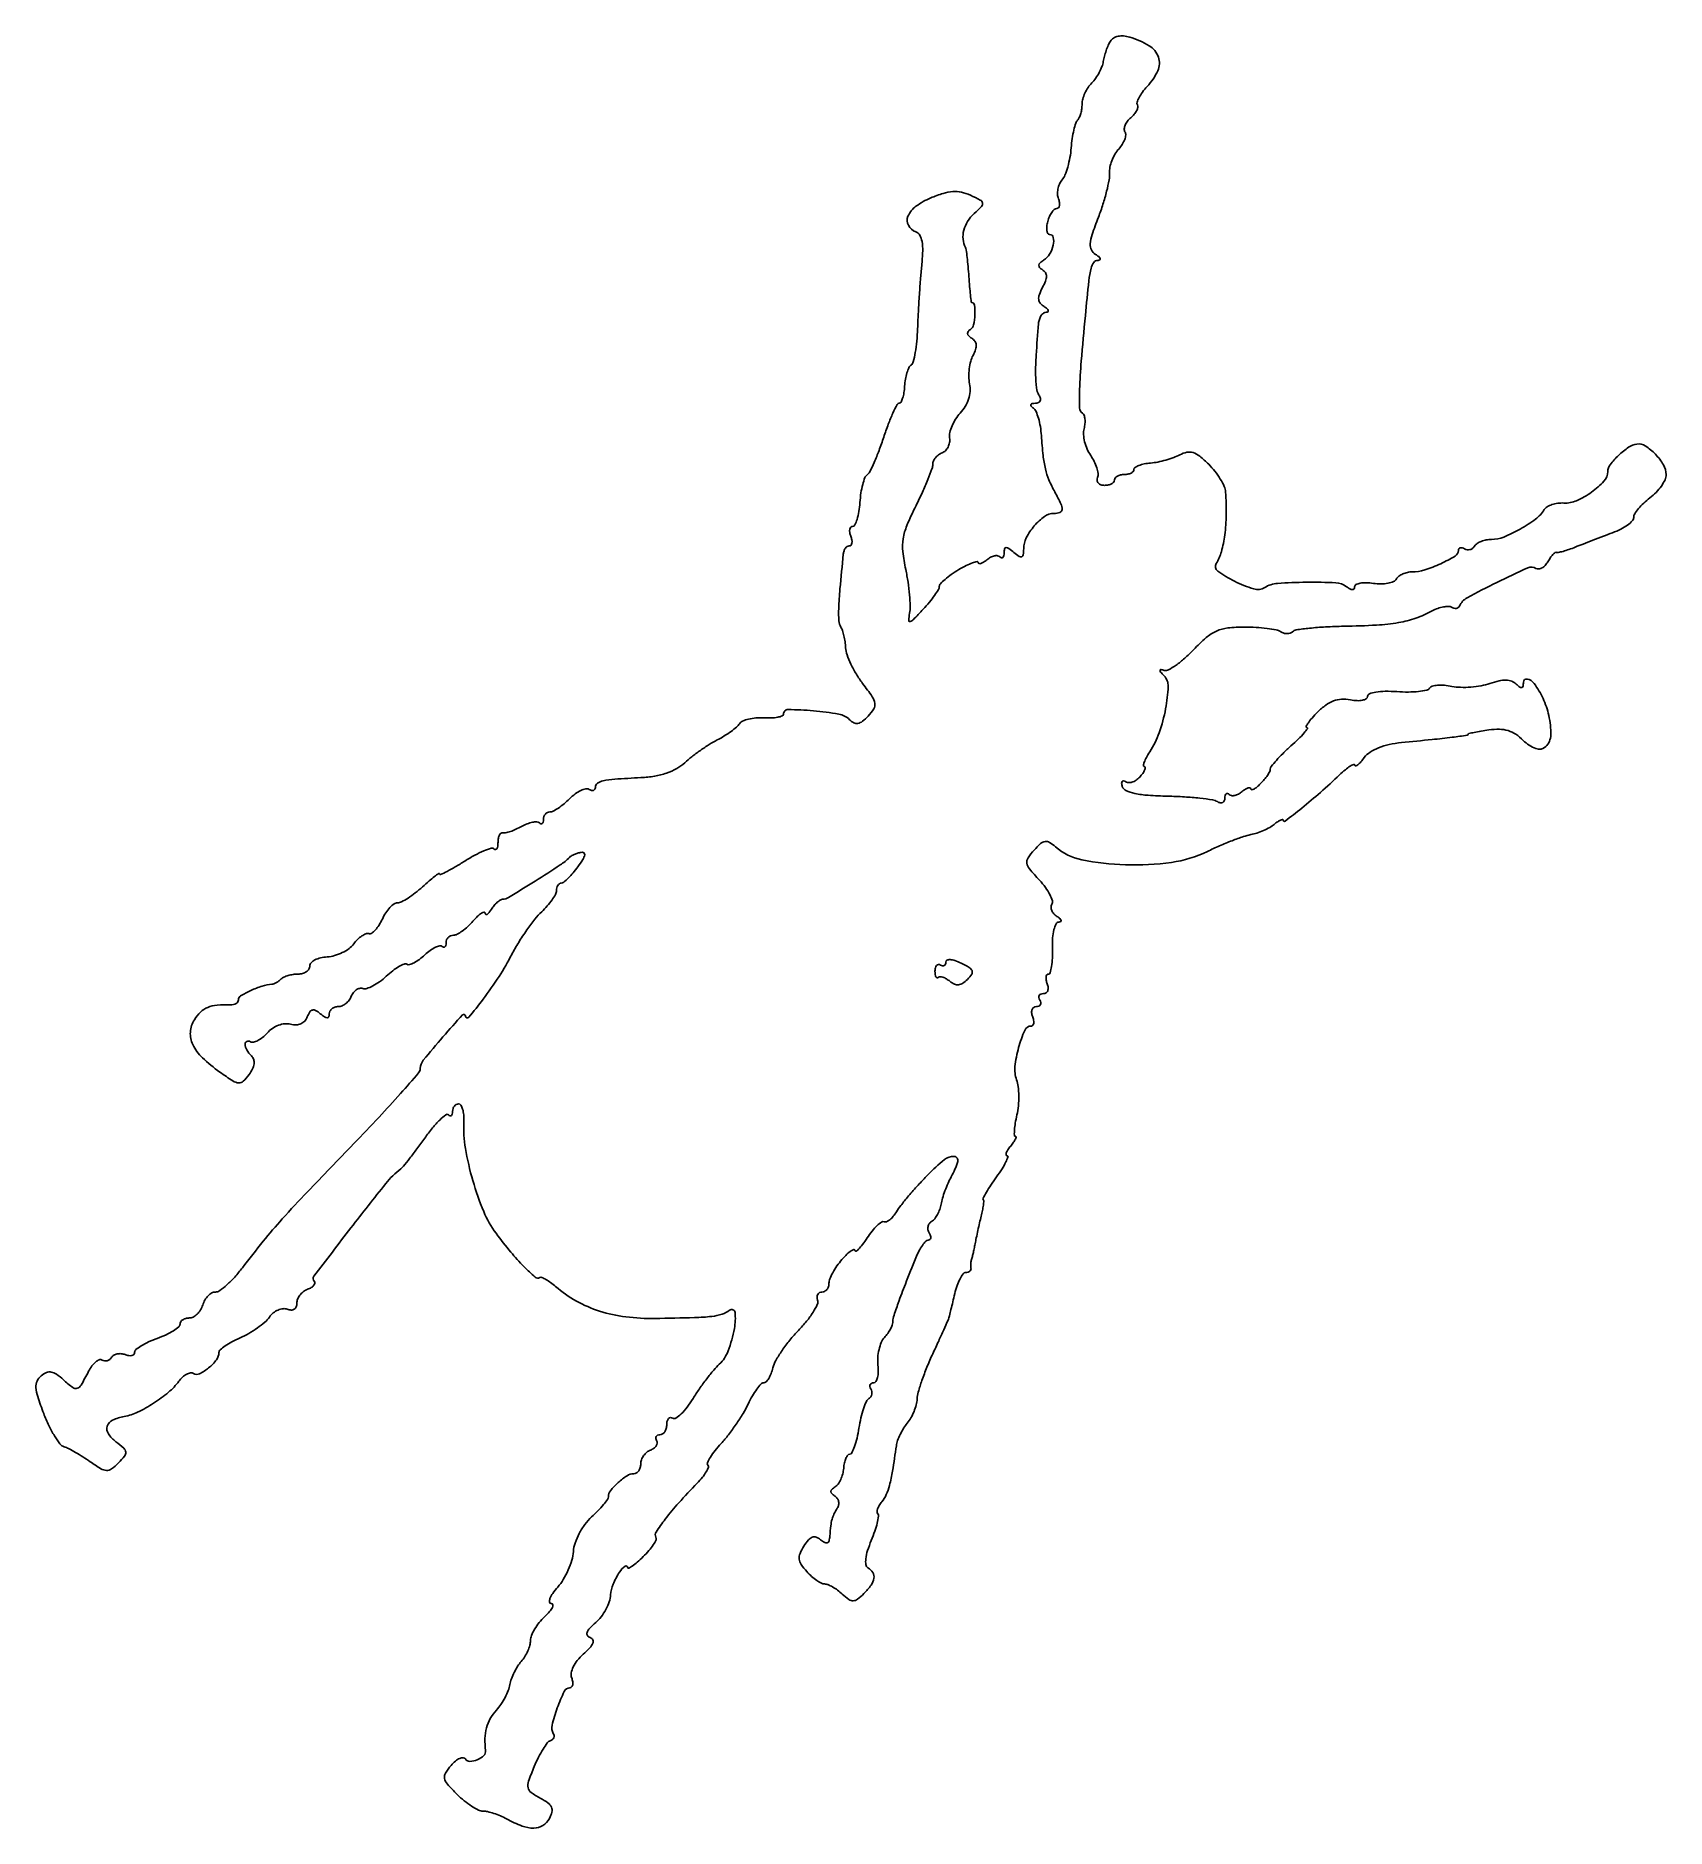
# Model space of a CAD drawing. Extents: x 1 to 252, y 0 to 277.
import ezdxf

# ---------------------------------------------------------------- set-up
doc = ezdxf.new("R2010")
doc.units = 0

msp = doc.modelspace()

# ---------------------------------------------------------------- linework, layer by layer
for points in [[(166.363087, 275.790677, 0.036539), (166.033853, 275.165542, 0.018869), (165.710856, 274.342488, 0.018654), (165.441025, 273.466894, 0.026807), (165.273471, 272.673112, -0.053832), (165.056792, 271.865067, -0.030551), (164.633599, 270.943851, -0.03017), (164.087681, 270.05749, -0.043287), (163.494541, 269.351683, 0.05072), (162.922463, 268.650067, 0.038123), (162.439021, 267.778605, 0.038998), (162.108143, 266.878629, 0.068697), (162, 266.095238, -0.035036), (161.949127, 265.370124, -0.033543), (161.79743, 264.648323, -0.035388), (161.575562, 264.030862, -0.092688), (161.310399, 263.643733, 0.121998), (161.024955, 263.170336, 0.018579), (160.736383, 262.097028, 0.019864), (160.488573, 260.778474, 0.016038), (160.324676, 259.346731, -0.024939), (160.128438, 257.866141, -0.024351), (159.784731, 256.400406, -0.025102), (159.35631, 255.146432, -0.078489), (158.9024, 254.3824, 0.071136), (158.514744, 253.751096, 0.055245), (158.277575, 252.979702, 0.056235), (158.217938, 252.191871, 0.082589), (158.35674, 251.512735, -0.048121), (158.517299, 250.93313, -0.08814), (158.516441, 250.444366, -0.137972), (158.360932, 250.123906, -0.214395), (158.085247, 250, 0.185953), (157.721283, 249.859792, 0.058341), (157.329898, 249.4125, 0.049186), (156.973101, 248.765541, 0.037498), (156.710251, 248, 0.036772), (156.568974, 247.233491, 0.063872), (156.581131, 246.5875, 0.096865), (156.733898, 246.154968, 0.265527), (157.005136, 246, -0.355582), (157.56959, 245.540479, -0.109367), (157.553509, 244.360647, -0.07795), (156.985791, 242.967974, -0.119199), (156.072863, 242.045032, 0.046584), (155.536788, 241.64031, 0.17993), (155.349285, 241.275686, 0.218059), (155.462125, 240.924, 0.069449), (155.895942, 240.564312, -0.113177), (156.342899, 240.123065, -0.142236), (156.505168, 239.56684, -0.093363), (156.36703, 238.828309, -0.030085), (155.899459, 237.812138, 0.032866), (155.417968, 236.750213, 0.111548), (155.31415, 236.001606, 0.151634), (155.552345, 235.414379, 0.080086), (156.146755, 234.888139, -0.032399), (156.603022, 234.555756, -0.13265), (156.798243, 234.278022, -0.352559), (156.736189, 234.096257, -0.138147), (156.464286, 234.015313, 0.157676), (156.05772, 233.877161, 0.085413), (155.690122, 233.490436, 0.070649), (155.415788, 232.920443, 0.056222), (155.283243, 232.25, 0.004681), (154.927789, 227.422067, 0.017627), (154.840177, 224.389097, 0.026453), (154.959612, 222.37622, 0.110804), (155.353415, 221.23718, -0.070217), (155.574198, 220.73385, -0.172477), (155.546966, 220.336495, -0.196863), (155.283038, 220.079534, -0.093161), (154.809017, 219.984687, 0.045062), (154.321788, 219.934935, 0.252187), (154.125694, 219.77444, 0.286015), (154.164889, 219.540963, 0.053472), (154.5, 219.234687, -0.133962), (154.901529, 218.728731, -0.030404), (155.274125, 217.687689, -0.029384), (155.56913, 216.393765, -0.024877), (155.731064, 215, 0.010058), (155.997412, 211.911935, 0.031891), (156.347964, 209.868694, 0.040829), (156.901113, 208.172774, 0.026542), (157.798093, 206.315741, -0.013491), (158.743021, 204.483114, -0.123678), (158.922221, 203.6124, -0.307204), (158.583905, 203.157282, -0.084061), (157.654988, 203, 0.156681), (156.204569, 202.534055, 0.060661), (154.631486, 201.089462, 0.059685), (153.405463, 199.248617, 0.117618), (153, 197.548815, -0.029112), (152.946299, 196.627288, -0.283129), (152.714444, 196.33357, -0.242717), (152.315084, 196.383946, -0.022759), (151.5, 197, 0.017294), (150.704551, 197.614985, 0.164723), (150.299474, 197.738978, 0.339266), (150.069757, 197.55183, 0.058317), (150, 196.955778, -0.050685), (149.954283, 196.505945, -0.152074), (149.806715, 196.238628, -0.25987), (149.591364, 196.182246, -0.134037), (149.342009, 196.324657, 0.171918), (148.989854, 196.492554, 0.082297), (148.483088, 196.462194, 0.066538), (147.904134, 196.246292, 0.050768), (147.342009, 195.868879, -0.028506), (146.826338, 195.488353, -0.066452), (146.394215, 195.281731, -0.148822), (146.118714, 195.276816, -0.335044), (146, 195.434091, 0.472596), (145.813764, 195.587119, 0.038592), (145.11875, 195.393054, 0.030216), (144.151283, 194.972739, 0.015827), (143, 194.340929, 0.01905), (141.851012, 193.601772, 0.026099), (140.88125, 192.846116, 0.024895), (140.167839, 192.162731, 0.191571), (140, 191.740748, -0.138583), (139.868369, 191.274951, -0.016387), (139.269792, 190.368451, -0.018589), (138.466142, 189.319031, -0.01424), (137.514186, 188.231874, -0.005097), (136.011601, 186.644174, -0.129946), (135.506711, 186.338571, -0.525265), (135.278772, 186.523446, -0.028078), (135.42649, 187.618295, 0.054593), (135.516007, 188.718612, 0.01515), (135.415137, 190.449849, 0.015106), (135.180707, 192.415448, 0.015305), (134.828783, 194.35467, -0.024747), (134.37919, 197.129195, -0.067833), (134.42731, 199.109357, -0.059699), (135.0104, 201.144673, -0.01601), (136.416479, 204.208237, 0.008492), (137.405854, 206.28111, 0.010911), (138.241091, 208.221277, 0.008898), (138.871823, 209.862514, 0.087499), (139, 210.589356, -0.104872), (139.105655, 211.087545, -0.066652), (139.4173, 211.594634, -0.062598), (139.877473, 212.033401, -0.06764), (140.420595, 212.331156, 0.106889), (140.943602, 212.673348, 0.078886), (141.347345, 213.237688, 0.074595), (141.573417, 213.932324, 0.078022), (141.580612, 214.651716, -0.094799), (141.616421, 215.478093, -0.043743), (141.956069, 216.503813, -0.041217), (142.515211, 217.553142, -0.04503), (143.224683, 218.463572, 0.05272), (143.998823, 219.489058, 0.058734), (144.508491, 220.618329, 0.060645), (144.730647, 221.802296, 0.062989), (144.657581, 222.989357, -0.044975), (144.550943, 224.080772, -0.032495), (144.621193, 225.302011, -0.033057), (144.842785, 226.463497, -0.059266), (145.196161, 227.36653, 0.039292), (145.596719, 228.280989, 0.102841), (145.688749, 228.988523, 0.137916), (145.485199, 229.546637, 0.098668), (144.996482, 230.002174, -0.05705), (144.539081, 230.362732, -0.164071), (144.360593, 230.719369, -0.201878), (144.451401, 231.061249, -0.090042), (144.804171, 231.378971, 0.20664), (145.284891, 232.067248, 0.039134), (145.478439, 233.62131, 0.039726), (145.428164, 235.11107, 0.381449), (144.992537, 235.5, -0.381115), (144.923105, 235.561917, -0.001548), (144.798801, 236.675, -0.006209), (144.674848, 237.96626, -0.003742), (144.558371, 239.5, 0.005158), (144.434772, 241.06868, 0.007149), (144.289386, 242.471875, 0.004684), (144.140057, 243.64222, 0.085106), (144.026995, 244, -0.097522), (143.659988, 245.269353, -0.084776), (143.773712, 246.651054, -0.078158), (144.360898, 248.012215, -0.065955), (145.366517, 249.21835, 0.016824), (146.497863, 250.332489, 0.245205), (146.647217, 250.854839, 0.224674), (146.309236, 251.304606, 0.014208), (144.784923, 252.052134, 0.05231), (143.395377, 252.517248, 0.071773), (142.0827, 252.616117, 0.058555), (140.605328, 252.339489, 0.02343), (138.668406, 251.634811, 0.059666), (136.404645, 250.353743, 0.131696), (135.173462, 248.814791, 0.230211), (135.22875, 247.421944, 0.17995), (136.378895, 246.408099, -0.17186), (136.988665, 245.887365, -0.088033), (137.335964, 244.929952, -0.051863), (137.438993, 243.433486, -0.016268), (137.287456, 241.189483, 0.00563), (137.095699, 239.033327, 0.003157), (136.908705, 236.408786, 0.003149), (136.753219, 233.754627, 0.005129), (136.658561, 231.5, -0.015371), (136.536001, 229.539757, -0.021004), (136.297579, 227.78681, -0.018412), (135.992441, 226.382797, -0.17396), (135.652346, 225.88063, 0.127205), (135.315151, 225.469333, 0.03379), (135.008939, 224.670659, 0.032009), (134.773047, 223.683514, 0.028184), (134.652346, 222.631336, -0.023928), (134.545412, 221.623534, -0.037341), (134.348047, 220.773745, -0.042693), (134.099199, 220.16522, -0.281129), (133.830367, 220.000706, 0.281301), (133.497673, 219.796966, 0.011139), (132.84989, 218.45802, 0.016827), (132.143552, 216.762256, 0.010771), (131.432911, 214.75, -0.010456), (130.710054, 212.699056, -0.014168), (129.966652, 210.880727, -0.011085), (129.278506, 209.413705, -0.13307), (128.867698, 208.950349, 0.1603), (128.526539, 208.521539, 0.025058), (128.198402, 207.475769, 0.025717), (127.927971, 206.158728, 0.019883), (127.765154, 204.702353, -0.021706), (127.601461, 203.284947, -0.034027), (127.326149, 202.089809, -0.036978), (126.991673, 201.223243, -0.289227), (126.643011, 201.002005, 0.211006), (126.364995, 200.878433, 0.138741), (126.206847, 200.559964, 0.089255), (126.203375, 200.074831, 0.04892), (126.361626, 199.5, -0.04548), (126.524131, 198.925166, -0.08379), (126.532574, 198.440625, -0.133446), (126.392473, 198.122716, -0.226347), (126.135282, 198, 0.146964), (125.819456, 197.905121, 0.08724), (125.531638, 197.632812, 0.073766), (125.314765, 197.22795, 0.060916), (125.206465, 196.75, 0.002774), (124.690075, 191.364927, 0.013986), (124.502567, 188.348452, 0.022254), (124.522225, 186.456364, 0.125355), (124.822573, 185.5, -0.060616), (125.068991, 184.966395, -0.021016), (125.295168, 184.147614, -0.020521), (125.470936, 183.215873, -0.022451), (125.563274, 182.300387, 0.072207), (125.780105, 181.229575, 0.025342), (126.384889, 179.777422, 0.024544), (127.221419, 178.225489, 0.026331), (128.188262, 176.800387, -0.012462), (129.655166, 174.76221, -0.108824), (130.068248, 173.73431, -0.184208), (129.894961, 172.875082, -0.050415), (129.027999, 171.767384, -0.033278), (128.148278, 170.96503, -0.121126), (127.466593, 170.650888, -0.166382), (126.844457, 170.737923, -0.079331), (126.18214, 171.21786, 0.154693), (124.506587, 172.086861, 0.021808), (120.599659, 172.589228, 0.01778), (116.71017, 172.778858, 0.418073), (116, 172.077973, -0.30976), (115.807315, 171.796792, -0.045543), (115.107299, 171.596842, -0.038244), (114.125817, 171.487691, -0.023435), (112.961019, 171.502319, 0.034405), (111.74558, 171.49094, 0.040153), (110.605877, 171.308878, 0.044273), (109.691352, 170.998533, 0.145638), (109.211019, 170.589923, -0.072198), (108.760181, 170.076732, -0.019422), (107.906008, 169.404168, -0.019252), (106.865327, 168.707879, -0.018845), (105.766879, 168.088423, 0.021451), (104.557601, 167.398139, 0.012786), (103.177626, 166.479847, 0.012787), (101.84706, 165.4927, 0.021545), (100.7904, 164.590054, -0.059819), (99.530656, 163.670515, -0.045595), (97.969905, 162.973684, -0.04064), (96.127384, 162.508011, -0.029515), (94.02352, 162.281388, 0.004272), (89.983891, 162.051548, 0.036514), (88.18965, 161.801673, 0.107093), (87.318908, 161.407861, 0.23749), (87, 160.774316, -0.130998), (86.922405, 160.48323, -0.189962), (86.716964, 160.31902, -0.144461), (86.405231, 160.3153, -0.069755), (86.036475, 160.477458, 0.195088), (85.52428, 160.564451, 0.057736), (84.75777, 160.299809, 0.048417), (83.88682, 159.77234, 0.036039), (83.036475, 159.036475, -0.02249), (82.183443, 158.256914, -0.026177), (81.304464, 157.598214, -0.026558), (80.514389, 157.127123, -0.121736), (80, 157, 0.115918), (79.618559, 156.910364, 0.100475), (79.29375, 156.657292, 0.093242), (79.07573, 156.278867, 0.084383), (79, 155.833333, -0.054473), (78.955843, 155.42922, -0.163966), (78.814502, 155.194873, -0.256938), (78.608287, 155.153061, -0.121201), (78.368517, 155.29815, 0.19586), (77.981311, 155.461208, 0.051965), (77.300218, 155.398312, 0.044601), (76.475904, 155.15675, 0.033263), (75.618517, 154.752364, -0.020835), (74.75244, 154.317268, -0.024861), (73.902002, 153.983326, -0.024796), (73.170004, 153.77689, -0.125994), (72.75, 153.787548, 0.232399), (72.464798, 153.735457, 0.114823), (72.220313, 153.448009, 0.075562), (72.0545, 152.956435, 0.04365), (72, 152.333333, -0.034929), (71.958085, 151.734056, -0.096229), (71.820854, 151.335396, -0.231438), (71.619198, 151.199635, -0.234952), (71.39014, 151.276526, 0.276182), (70.949014, 151.387507, 0.024206), (69.816698, 150.985867, 0.026315), (68.425057, 150.327507, 0.017151), (66.89014, 149.430649, -0.008028), (65.397714, 148.521699, -0.014488), (64.142729, 147.832818, -0.00979), (63.145428, 147.346807, -0.547821), (63, 147.439707, 0.597159), (62.875217, 147.506929, 0.015425), (62.222731, 147.04762, 0.016917), (61.369509, 146.360412, 0.008885), (60.353977, 145.452251, -0.020599), (59.253403, 144.51349, -0.024165), (58.134644, 143.720349, -0.02411), (57.139365, 143.150258, -0.118542), (56.514492, 143, 0.156776), (55.976702, 142.827125, 0.049698), (55.336176, 142.263803, 0.044038), (54.704107, 141.452925, 0.036657), (54.179127, 140.493796, -0.033207), (53.672502, 139.552864, -0.047091), (53.094174, 138.799049, -0.056967), (52.532482, 138.317768, -0.218005), (52.089194, 138.243796, 0.165166), (51.629385, 138.21459, 0.052179), (51.015552, 137.883168, 0.045624), (50.361847, 137.34307, 0.037031), (49.765519, 136.65635, -0.074255), (49.042329, 135.938742, -0.044161), (48.002539, 135.308344, -0.043131), (46.828133, 134.852094, -0.056654), (45.695643, 134.65635, 0.044125), (44.664358, 134.504535, 0.061734), (43.792635, 134.17874, 0.078793), (43.200833, 133.739739, 0.196142), (43.000706, 133.25, -0.145049), (42.859156, 132.773316, -0.099278), (42.461666, 132.367188, -0.083457), (41.867545, 132.093479, -0.066393), (41.166667, 132, 0.036504), (40.409763, 131.944666, 0.034164), (39.651562, 131.779687, 0.036004), (38.999329, 131.538249, 0.089964), (38.583333, 131.25, -0.03624), (38.247181, 130.95934, -0.031733), (37.857812, 130.705873, -0.033071), (37.475349, 130.522302, -0.077096), (37.166667, 130.450843, 0.059088), (35.660694, 130.158652, 0.031589), (33.892784, 129.467171, 0.025362), (32.342732, 128.646939, 0.26425), (32, 128.043723, -0.152661), (31.903228, 127.734158, -0.102807), (31.632813, 127.477175, -0.084249), (31.227923, 127.312189, -0.064078), (30.75, 127.268645, 0.030122), (28.700291, 127.221279, 0.077501), (27.264298, 126.872873, 0.094245), (26.171451, 126.155853, 0.061066), (25.217689, 124.976968, 0.121955), (24.59256, 123.061994, 0.131962), (24.961777, 121.137843, 0.090527), (26.441309, 119.119453, 0.034742), (29.138446, 116.901418, 0.010347), (31.154633, 115.527736, 0.124318), (32.037366, 115.225355, 0.217885), (32.734656, 115.477049, 0.041012), (33.644227, 116.528129, 0.04114), (34.183861, 117.41, 0.08576), (34.417949, 118.178152, 0.113295), (34.351223, 118.837033, 0.115217), (34.003747, 119.396253, -0.065887), (33.299721, 120.315059, -0.115375), (33.024796, 121.228035, -0.331053), (33.292608, 121.639819, -0.231071), (33.866353, 121.582598, 0.198828), (34.318511, 121.509148, 0.062313), (34.974789, 121.753155, 0.051212), (35.712418, 122.239345, 0.037551), (36.42317, 122.915104, -0.058206), (37.236517, 123.626958, -0.060753), (38.180837, 124.12016, -0.065027), (39.152008, 124.347642, -0.089234), (40.044665, 124.278069, 0.0692), (40.893528, 124.177781, 0.099429), (41.630407, 124.341625, 0.106863), (42.209795, 124.763989, 0.090636), (42.604632, 125.41207, -0.04777), (42.982855, 126.171881, -0.195981), (43.391483, 126.467571, -0.190437), (43.898599, 126.397646, -0.044863), (44.616783, 125.903079, 0.023042), (45.28543, 125.398299, 0.146566), (45.686234, 125.270126, 0.31693), (45.917619, 125.426861, 0.090643), (46, 125.877555, -0.123322), (46.107215, 126.30564, -0.100774), (46.409197, 126.670282, -0.090874), (46.860894, 126.915288, -0.079101), (47.393011, 127, 0.100988), (47.970934, 127.117929, 0.066817), (48.555283, 127.465053, 0.063433), (49.057227, 127.977912, 0.070501), (49.393537, 128.583158, -0.069887), (49.712709, 129.159219, -0.08274), (50.163338, 129.587682, -0.095283), (50.671911, 129.805764, -0.135025), (51.16103, 129.779657, 0.162527), (51.770203, 129.779953, 0.039923), (52.704447, 130.177729, 0.036704), (53.757369, 130.831574, 0.029591), (54.78631, 131.677763, -0.022849), (55.783307, 132.520455, -0.033269), (56.739738, 133.160165, -0.035098), (57.546145, 133.552527, -0.23843), (57.974363, 133.515845, 0.2195), (58.385209, 133.46571, 0.043596), (59.085522, 133.760027, 0.038765), (59.90614, 134.277355, 0.02752), (60.742107, 134.974363, -0.029016), (61.569653, 135.660165, -0.044658), (62.364529, 136.141768, -0.055227), (63.021882, 136.378103, -0.260726), (63.393551, 136.273116, 0.129896), (63.62351, 136.139287, 0.259207), (63.821856, 136.187519, 0.15572), (63.957788, 136.427123, 0.051818), (64, 136.833333, -0.09606), (64.086348, 137.27863, -0.097195), (64.332732, 137.657292, -0.098614), (64.70047, 137.91081, -0.102098), (65.132705, 138, 0.123691), (65.69191, 138.140486, 0.032568), (66.481195, 138.632447, 0.031011), (67.334637, 139.328951, 0.027471), (68.132705, 140.15301, -0.019911), (68.851719, 140.918247, -0.047681), (69.45598, 141.408314, -0.116189), (69.843797, 141.551988, -0.445761), (70.015313, 141.40301, 0.235048), (70.113856, 141.213111, 0.305262), (70.304665, 141.205884, 0.087659), (70.611929, 141.480623, 0.025664), (70.978838, 142, -0.03359), (71.399702, 142.576168, -0.037606), (71.87954, 143.067854, -0.040785), (72.346389, 143.41609, -0.131419), (72.713525, 143.528864, 0.129151), (73.61988, 143.802854, 0.00261), (77.715367, 146.345848, 0.004816), (81.58522, 148.829121, 0.053682), (83, 149.990641, -0.071909), (83.28153, 150.205151, -0.025267), (83.738632, 150.42992, -0.024475), (84.273262, 150.629658, -0.026287), (84.812366, 150.770789, -0.199046), (85.228649, 150.690955, -0.312086), (85.35976, 150.365859, -0.085516), (85.07368, 149.674388, -0.016601), (84.312366, 148.552213, -0.0177), (83.563497, 147.596607, -0.023375), (82.81207, 146.784869, -0.021847), (82.14329, 146.182098, -0.163425), (81.75, 146.031425, 0.14658), (81.463851, 145.932463, 0.094137), (81.220313, 145.675728, 0.079171), (81.056006, 145.301068, 0.063906), (81, 144.864671, -0.124093), (80.855409, 144.29105, -0.029154), (80.332144, 143.44166, -0.02828), (79.596718, 142.507591, -0.024523), (78.726447, 141.614671, 0.038086), (77.691971, 140.494066, 0.014955), (76.436617, 138.805924, 0.014701), (75.18226, 136.891807, 0.017769), (74.123928, 135.022518, -0.023501), (72.162873, 131.649537, -0.017594), (69.704471, 128.123166, -0.015475), (67.488133, 125.35388, -0.697322), (67, 125.533693, 0.683002), (66.531708, 125.71659, 0.008152), (63.521114, 122.34152, 0.007507), (60.490004, 118.721352, 0.166499), (60.023203, 117.450757, -0.174389), (59.759822, 116.766461, -0.002808), (56.995878, 113.604526, -0.006981), (53.680167, 109.957964, -0.004528), (49.75, 105.83061, 0.001581), (42.644583, 98.456211, 0.00798), (38.755613, 94.262394, 0.01231), (35.825763, 90.833803, 0.008077), (32.614551, 86.75, -0.020552), (31.426341, 85.314122, -0.026379), (30.214411, 84.101562, -0.025985), (29.127306, 83.220747, -0.158558), (28.448699, 83, 0.131991), (27.899055, 82.852332, 0.068472), (27.334275, 82.4125, 0.060583), (26.840507, 81.764848, 0.055818), (26.5, 81, -0.06077), (26.150468, 80.235286, -0.063046), (25.63086, 79.5875, -0.069989), (25.027698, 79.148573, -0.122947), (24.432612, 79, 0.063444), (23.884871, 78.930217, 0.081413), (23.42083, 78.725264, 0.098424), (23.110333, 78.421409, 0.151134), (23, 78.064728, -0.223653), (22.793712, 77.626618, -0.032342), (21.971875, 77.032417, -0.031492), (20.84062, 76.416785, -0.022114), (19.5, 75.86384, 0.021425), (18.159329, 75.313035, 0.030682), (17.028125, 74.703831, 0.0311), (16.203467, 74.11817, 0.226531), (16, 73.692123, -0.19411), (15.879897, 73.394413, -0.144619), (15.568782, 73.217663, -0.09609), (15.094257, 73.199714, -0.053206), (14.532025, 73.349337, 0.06786), (13.92591, 73.491828, 0.072801), (13.318688, 73.461466, 0.08122), (12.803354, 73.269027, 0.125083), (12.462927, 72.940014, -0.089353), (12.166525, 72.610011, -0.095131), (11.779669, 72.412983, -0.099855), (11.363168, 72.378617, -0.109648), (10.981075, 72.511696, 0.235734), (10.556027, 72.550294, 0.081586), (10.010782, 72.226957, 0.05984), (9.43308, 71.610779, 0.038459), (8.914719, 70.778008, -0.010575), (7.75024, 68.651685, -0.183507), (7.149032, 68.159883, -0.24939), (6.467269, 68.274212, -0.020154), (5.024888, 69.477476, 0.031222), (3.964327, 70.323146, 0.107362), (3.157064, 70.661423, 0.144548), (2.42258, 70.584612, 0.075497), (1.627594, 70.105894, 0.107408), (0.978606, 69.276681, 0.128866), (0.788367, 68.307179, 0.064188), (1.064781, 66.875778, 0.010958), (1.99402, 64.256154, 0.02075), (2.774137, 62.43283, 0.026342), (3.64948, 60.824615, 0.026048), (4.499595, 59.590523, 0.15362), (5.135183, 59.145688, -0.041652), (5.834219, 58.859127, -0.011412), (6.882959, 58.292822, -0.011454), (8.046729, 57.593874, -0.011712), (9.168506, 56.84735, 0.016313), (10.816845, 55.772152, 0.126284), (11.69011, 55.50763, 0.171984), (12.452653, 55.741632, 0.03677), (13.517845, 56.660702, 0.026005), (14.462149, 57.708697, 0.203012), (14.640328, 58.326423, 0.18175), (14.329727, 58.923999, 0.020228), (13.12554, 59.920767, -0.082802), (11.953058, 61.167827, -0.230499), (11.79409, 62.327135, -0.205745), (12.61988, 63.263679, -0.067863), (14.407171, 63.82993, 0.068699), (16.466028, 64.485993, 0.031685), (18.926643, 65.859173, 0.031663), (21.231086, 67.559465, 0.058921), (22.818422, 69.249349, -0.047348), (23.392254, 69.889226, -0.063921), (24.025462, 70.338859, -0.080197), (24.618646, 70.541869, -0.182813), (25.076093, 70.452972, 0.258221), (26.014297, 70.407742, 0.05799), (27.407862, 71.307042, 0.056872), (28.618037, 72.559462, 0.165133), (29, 73.68446, -0.217066), (29.183438, 74.087092, -0.027625), (29.954687, 74.686356, -0.028294), (31.005112, 75.328575, -0.019961), (32.25, 75.933404, 0.027461), (33.587946, 76.60842, 0.023367), (34.920539, 77.460478, 0.024026), (36.061381, 78.352591, 0.05927), (36.777366, 79.135629, -0.065454), (37.375755, 79.774084, -0.067823), (38.112092, 80.227178, -0.074988), (38.868817, 80.433747, -0.12139), (39.527366, 80.351125, 0.079621), (40.128945, 80.224474, 0.154779), (40.598745, 80.34871, 0.162706), (40.895981, 80.714356, 0.090238), (41, 81.286022, -0.097781), (41.122528, 81.906573, -0.066866), (41.482669, 82.530615, -0.064078), (42.014974, 83.063416, -0.072998), (42.643128, 83.41655, 0.044162), (43.228567, 83.702731, 0.085038), (43.622409, 84.043038, 0.141207), (43.76712, 84.377855, 0.232246), (43.669479, 84.663855, -0.375334), (43.618252, 85.424208, -0.001445), (49.333531, 92.884102, -0.004721), (54.700122, 99.712743, -0.059731), (57.030998, 102, 0.059152), (57.416483, 102.377398, 0.003948), (58.378378, 103.591686, 0.005649), (59.500071, 105.064936, 0.004195), (60.706826, 106.716377, -0.016029), (61.913052, 108.28765, -0.027314), (63.030662, 109.508237, -0.026967), (63.959008, 110.323898, -0.379933), (64.366956, 110.29971, 0.120692), (64.607338, 110.153922, 0.256765), (64.814043, 110.195332, 0.164475), (64.95572, 110.429353, 0.054641), (65, 110.833333, -0.078245), (65.070173, 111.279009, -0.090453), (65.273287, 111.657292, -0.100781), (65.575527, 111.910185, -0.124603), (65.930338, 112, -0.260813), (66.278504, 111.805132, -0.066554), (66.550294, 111.192188, -0.050553), (66.715149, 110.303568, -0.032087), (66.734391, 109.25, 0.053485), (66.985203, 105.141989, 0.028385), (68.122104, 100.165526, 0.028381), (69.791847, 95.416587, 0.061187), (71.704777, 92.052777, 0.012809), (73.967404, 89.166782, 0.022242), (76.008908, 86.908411, 0.018847), (77.716948, 85.305605, 0.315784), (78.448151, 85.229146, -0.234108), (78.745063, 85.243297, -0.02687), (79.360549, 84.933716, -0.027905), (80.093538, 84.458126, -0.019189), (80.870304, 83.843078, 0.049804), (84.071309, 81.612635, 0.049739), (87.651544, 80.058044, 0.04665), (91.67483, 79.170929, 0.035204), (96.197224, 78.929145, 0.002347), (102.281584, 79.060951, 0.02103), (104.945961, 79.243498, 0.050606), (106.514475, 79.580418, 0.08868), (107.682872, 80.203041, -0.588559), (108.518956, 79.852087, -0.074471), (108.421028, 77.356713, -0.041678), (107.469392, 73.934177, -0.117097), (106.100114, 71.878644, 0.030559), (105.244893, 70.978248, 0.011464), (104.155918, 69.619551, 0.011308), (103.034482, 68.081809, 0.01348), (102.050097, 66.581058, -0.02403), (101.132754, 65.244847, -0.038298), (100.212913, 64.209177, -0.044917), (99.408967, 63.561409, -0.293526), (98.91459, 63.552786, 0.157368), (98.567894, 63.638143, 0.191306), (98.268661, 63.494031, 0.127308), (98.066358, 63.115372, 0.059426), (98, 62.559017, -0.06614), (97.920819, 61.963045, -0.083321), (97.688914, 61.457961, -0.099271), (97.344835, 61.120145, -0.145596), (96.940983, 61, 0.093902), (96.579271, 60.931465, 0.172183), (96.355576, 60.737031, 0.17347), (96.305453, 60.446288, 0.095482), (96.435239, 60.104785, -0.160704), (96.527613, 59.718783, -0.122111), (96.387051, 59.304103, -0.094924), (96.024563, 58.922037, -0.064087), (95.494256, 58.63617, 0.081323), (94.923037, 58.302482, 0.065707), (94.438938, 57.781362, 0.066495), (94.11166, 57.159668, 0.088171), (94, 56.531385, -0.068219), (93.919764, 55.946049, -0.08471), (93.685268, 55.449844, -0.09978), (93.337149, 55.118042, -0.14156), (92.928571, 55, 0.145916), (91.889525, 54.690177, 0.039318), (90.51393, 53.626601, 0.03861), (89.33202, 52.375203, 0.171571), (89, 51.436099, -0.159259), (88.870075, 51.038539, -0.015681), (88.242129, 50.23458, -0.018563), (87.408177, 49.305644, -0.013675), (86.420012, 48.338289, 0.047365), (85.396186, 47.191313, 0.037759), (84.516877, 45.78438, 0.038731), (83.886291, 44.316219, 0.063108), (83.614343, 42.989715, -0.05381), (83.370011, 41.674477, -0.03103), (82.812314, 40.161862, -0.030684), (82.055281, 38.695665, -0.044462), (81.200945, 37.516096, 0.025358), (80.442783, 36.549223, 0.05857), (80.003066, 35.739103, 0.131385), (79.941037, 35.22033, 0.373132), (80.195175, 35, -0.348809), (80.434329, 34.810051, -0.173441), (80.387036, 34.401057, -0.065244), (79.949071, 33.745371, -0.0254), (79.188561, 32.961045, 0.03588), (78.351076, 32.06034, 0.03495), (77.64289, 31.041543, 0.037054), (77.151631, 30.058659, 0.097665), (77, 29.289786, -0.068043), (76.898937, 28.550587, -0.0355), (76.585887, 27.673216, -0.034516), (76.129879, 26.803049, -0.04433), (75.590254, 26.078741, 0.041755), (75.025404, 25.328656, 0.026802), (74.494671, 24.376255, 0.026896), (74.072529, 23.380652, 0.044714), (73.840254, 22.5, -0.053082), (73.585217, 21.594627, -0.026825), (73.085887, 20.518048, -0.026301), (72.445001, 19.450114, -0.035321), (71.75, 18.561439, 0.055165), (70.806363, 17.251057, 0.062977), (70.221989, 15.821695, 0.058861), (69.98736, 14.211829, 0.040066), (70.08541, 12.361803, -0.238855), (69.810383, 11.574016, -0.090552), (68.811103, 10.911613, -0.094108), (67.670575, 10.660038, -0.267805), (66.98048, 11.031584, 0.253156), (66.632464, 11.231459, 0.111675), (66.095739, 11.124338, 0.071137), (65.440637, 10.712292, 0.039823), (64.77226, 10.046988, 0.039564), (63.902186, 8.851176, 0.191062), (63.760753, 8.038714, 0.130672), (64.196649, 7.170069, 0.015109), (65.704537, 5.56819, 0.025374), (66.792698, 4.585202, 0.028229), (67.938201, 3.754406, 0.029237), (68.983879, 3.165944, 0.114022), (69.702105, 3, -0.05844), (70.401416, 2.917984, -0.021853), (71.353229, 2.647176, -0.021299), (72.374581, 2.258668, -0.024176), (73.315741, 1.798897, 0.035006), (75.702482, 0.696257, 0.09346), (77.540558, 0.368587, 0.140144), (78.919811, 0.777826, 0.128828), (79.927628, 1.864771, 0.063019), (80.306607, 2.854987, 0.168105), (80.237001, 3.597725, 0.131304), (79.696673, 4.255542, 0.03267), (78.503784, 4.997975, -0.032842), (77.087462, 5.880142, -0.193476), (76.627588, 6.604208, -0.132597), (76.707515, 7.600691, -0.01269), (77.594548, 9.893968, -0.017893), (78.239473, 11.299324, -0.022971), (78.93622, 12.539255, -0.021734), (79.595519, 13.500168, -0.148412), (80.054044, 13.83541, 0.09354), (80.381968, 14.024553, 0.118784), (80.585739, 14.307212, 0.12526), (80.632236, 14.639716, 0.111278), (80.518207, 14.970541, -0.201965), (80.321384, 16.230137, -0.026058), (81.133773, 18.897232, -0.024099), (82.202845, 21.454563, -0.289354), (83.06644, 22, 0.212014), (83.348714, 22.125325, 0.138824), (83.508976, 22.449422, 0.089035), (83.511816, 22.943772, 0.048676), (83.350135, 23.529947, -0.138051), (83.279853, 24.291387, -0.068452), (83.586586, 25.220041, -0.0566), (84.221054, 26.212549, -0.040632), (85.131519, 27.164581, 0.021622), (86.157696, 28.159096, 0.090363), (86.625451, 28.876806, 0.220084), (86.607369, 29.380214, 0.191729), (86.208879, 29.731674, -0.157971), (85.778576, 30.063752, -0.242666), (85.721559, 30.521012, -0.103674), (86.120159, 31.158648, -0.022766), (87.06197, 32.053746, 0.052303), (87.893539, 32.943094, 0.038839), (88.619475, 34.076438, 0.039642), (89.141324, 35.267955, 0.068306), (89.353091, 36.32806, -0.084719), (89.733505, 37.954234, -0.041546), (90.722194, 39.844659, -0.100418), (91.571163, 40.72884, -0.604997), (92, 40.504151, 0.570941), (92.143382, 40.419515, 0.030317), (92.695652, 40.769567, 0.02369), (93.458943, 41.377921, 0.011824), (94.368179, 42.214724, 0.022398), (95.246295, 43.141542, 0.032921), (95.923226, 44.036052, 0.034573), (96.351136, 44.795917, 0.244513), (96.33643, 45.205879, -0.280705), (96.361933, 46.006281, -0.018024), (97.768895, 47.997122, -0.020346), (99.848583, 50.506942, -0.009947), (102.689394, 53.540917, 0.022986), (103.489318, 54.441167, 0.036604), (104.076858, 55.286629, 0.04184), (104.412216, 55.979968, 0.296312), (104.338208, 56.328459, -0.313447), (104.272217, 56.695471, -0.030608), (104.720427, 57.534187, -0.030139), (105.440679, 58.559802, -0.018794), (106.398491, 59.673953, 0.022771), (107.507139, 60.984497, 0.014194), (108.689853, 62.612715, 0.014237), (109.766814, 64.287914, 0.02496), (110.546595, 65.739434, -0.019736), (111.20081, 66.988329, -0.027736), (111.887456, 68.042209, -0.026897), (112.522226, 68.816511, -0.210614), (112.938509, 69, 0.205928), (113.303216, 69.156859, 0.051788), (113.706076, 69.681381, 0.044225), (114.08058, 70.431453, 0.032207), (114.365365, 71.319594, -0.066709), (114.813353, 72.444065, -0.021507), (115.7613, 73.971792, -0.021019), (116.97395, 75.599178, -0.022094), (118.299954, 77.091052, 0.022261), (119.553851, 78.502749, 0.030122), (120.547297, 79.889815, 0.030567), (121.202774, 81.089118, 0.192534), (121.242847, 81.771458, -0.082314), (121.16833, 82.240689, -0.124361), (121.271857, 82.639116, -0.143503), (121.536597, 82.903153, -0.125404), (121.916667, 83, 0.123551), (122.329833, 83.103677, 0.100776), (122.681771, 83.395678, 0.090799), (122.918248, 83.832449, 0.078947), (123, 84.34699, -0.097252), (123.131919, 85.018811, -0.02829), (123.5875, 85.975695, -0.027277), (124.234535, 87.018225, -0.026119), (125, 88, -0.018378), (125.769332, 88.823834, -0.04319), (126.414436, 89.363367, -0.100592), (126.830936, 89.544232, -0.474655), (127.006589, 89.40301, 0.562023), (127.169625, 89.305404, 0.079002), (127.559838, 89.597323, 0.033132), (128.162113, 90.305738, 0.013865), (128.880735, 91.332559, -0.022813), (129.651967, 92.393627, -0.034373), (130.424965, 93.235364, -0.037086), (131.105018, 93.791041, -0.26071), (131.51516, 93.832559, 0.213122), (131.887972, 93.836578, 0.063484), (132.382525, 94.144943, 0.051244), (132.910218, 94.674051, 0.036197), (133.391014, 95.362993, -0.033588), (134.054787, 96.324772, -0.008356), (135.269487, 97.802701, -0.008504), (136.719761, 99.450697, -0.008446), (138.228516, 101.052263, -0.025643), (140.779105, 103.414429, -0.19582), (142.305076, 103.901628, -0.480506), (142.838562, 103.117178, -0.050968), (141.845141, 100.770667, 0.021237), (141.343739, 99.758299, 0.015369), (140.868982, 98.59226, 0.015573), (140.485967, 97.454706, 0.032375), (140.273643, 96.54341, -0.043805), (140.068145, 95.744394, -0.039157), (139.720747, 94.961346, -0.04129), (139.292903, 94.305986, -0.089317), (138.846631, 93.905213, 0.099866), (138.478228, 93.560184, 0.098136), (138.26958, 93.097236, 0.097748), (138.25282, 92.588139, 0.098216), (138.430902, 92.111803, -0.052868), (138.635737, 91.685518, -0.114679), (138.67681, 91.326592, -0.187752), (138.553792, 91.093494, -0.180423), (138.303128, 91, 0.208026), (137.919143, 90.833016, 0.034495), (137.399414, 90.192188, 0.032889), (136.858377, 89.303186, 0.023769), (136.370989, 88.25, 0.003055), (134.767532, 84.232992, 0.007893), (133.674246, 81.309754, 0.007376), (132.943496, 79.157777, 0.088558), (132.825187, 78.292893, -0.109687), (132.752717, 77.889587, -0.028382), (132.461945, 77.292287, -0.027478), (132.043911, 76.632474, -0.024955), (131.543267, 76, 0.081369), (131.062035, 75.227447, 0.041099), (130.708297, 74.132812, 0.039404), (130.521892, 72.913031, 0.046968), (130.546307, 71.75, -0.033917), (130.595917, 70.696349, -0.054915), (130.479321, 69.807812, -0.075746), (130.228961, 69.201162, -0.262863), (129.872763, 69, 0.108232), (129.540378, 68.927198, 0.18191), (129.342016, 68.726548, 0.161791), (129.312049, 68.424771, 0.083128), (129.457295, 68.069098, -0.093986), (129.609518, 67.672109, -0.096614), (129.603664, 67.250987, -0.09904), (129.441309, 66.871187, -0.104331), (129.147664, 66.591261, 0.152941), (128.766509, 66.151112, 0.021855), (128.33373, 65.023478, 0.023163), (127.93056, 63.602368, 0.017891), (127.619535, 62.022163, -0.01765), (127.316915, 60.48074, -0.027484), (126.937529, 59.18151, -0.026016), (126.538316, 58.2133, -0.289638), (126.200987, 58, 0.231749), (125.891715, 57.848517, 0.062623), (125.60558, 57.365493, 0.049863), (125.381844, 56.66721, 0.033824), (125.262899, 55.839977, -0.045735), (125.115044, 54.960676, -0.043101), (124.808159, 54.104437, -0.046103), (124.39877, 53.393447, -0.101003), (123.943332, 52.964977, 0.048605), (123.449141, 52.588739, 0.202446), (123.298575, 52.25469, 0.210686), (123.435425, 51.923016, 0.052698), (123.909549, 51.555902, -0.105516), (124.280504, 51.200615, -0.100542), (124.482115, 50.718805, -0.097654), (124.482758, 50.184528, -0.093509), (124.281625, 49.680902, 0.027152), (123.769838, 48.770542, 0.048861), (123.468213, 47.969722, 0.03685), (123.279834, 46.984375, 0.009586), (123.125, 45.377555, -0.044128), (123.002404, 44.641724, -0.241157), (122.742696, 44.349509, -0.22944), (122.343003, 44.381602, -0.040404), (121.708796, 44.826715, 0.087323), (121.027518, 45.215451, 0.178505), (120.420709, 45.210007, 0.127271), (119.820552, 44.785666, 0.035997), (119.140499, 43.853367, 0.040357), (118.539858, 42.692787, 0.128046), (118.416964, 41.834383, 0.121634), (118.726264, 40.998968, 0.034738), (119.586691, 39.904208, 0.026817), (120.321067, 39.175372, 0.030153), (121.10229, 38.559361, 0.031526), (121.821681, 38.123838, 0.120923), (122.326247, 38, -0.100191), (122.831277, 37.897775, -0.029218), (123.546268, 37.545444, -0.02809), (124.32314, 37.044819, -0.026747), (125.052405, 36.452574, 0.028494), (126.083717, 35.620991, 0.162168), (126.747617, 35.415563, 0.163389), (127.39932, 35.650039, 0.029036), (128.381146, 36.524003, 0.039142), (129.484172, 37.814707, 0.118575), (129.923545, 38.874958, 0.178988), (129.747661, 39.754316, 0.116926), (129.008932, 40.49448, -0.220857), (128.686606, 40.983795, -0.067342), (128.674538, 41.893216, -0.046907), (128.947748, 43.144582, -0.021773), (129.522059, 44.707037, 0.015817), (130.061749, 46.123003, 0.023403), (130.436214, 47.39775, 0.020269), (130.644447, 48.43357, 0.240284), (130.521802, 48.811531, -0.212114), (130.409667, 49.102914, -0.068386), (130.497805, 49.568161, -0.054242), (130.752388, 50.120115, -0.038065), (131.148486, 50.678915, 0.068533), (131.825616, 51.768923, 0.041415), (132.328001, 53.206317, 0.023252), (132.789695, 55.405191, 0.004867), (133.380784, 59.296903, -0.050504), (133.580893, 60.107868, -0.026589), (133.981589, 61.06625, -0.026164), (134.500849, 62.013388, -0.036356), (135.067918, 62.796903, 0.046186), (135.622155, 63.595216, 0.031779), (136.102594, 64.587215, 0.032117), (136.445371, 65.61036, 0.054924), (136.57921, 66.5, -0.060123), (136.753528, 67.582337, -0.013213), (137.322265, 69.38125, -0.013567), (138.096289, 71.439063, -0.012669), (138.997527, 73.5, 0.001463), (139.903808, 75.452094, 0.002133), (140.690099, 77.178125, 0.001043), (141.348945, 78.649083, 0.037384), (141.474773, 79, 0.007324), (141.561904, 79.334381, 0.000477), (141.799402, 80.307812, 0.000694), (142.079762, 81.468714, 0.000517), (142.385911, 82.75, -0.025179), (142.749084, 83.994883, -0.03656), (143.202252, 85.045312, -0.04035), (143.674713, 85.797171, -0.236546), (144.079455, 86, 0.08229), (144.422049, 86.056769, 0.106249), (144.694804, 86.220313, 0.119641), (144.854919, 86.464265, 0.12547), (144.881579, 86.75, -0.030507), (144.850527, 87.0738, -0.02394), (144.855205, 87.426563, -0.024504), (144.891549, 87.755226, -0.053202), (144.95809, 88, 0.031987), (145.054213, 88.302378, 0.004779), (145.202411, 88.923348, 0.005358), (145.362793, 89.661316, 0.004597), (145.516087, 90.441183, -0.005529), (145.696355, 91.349326, -0.0028), (145.942391, 92.489037, -0.00278), (146.209562, 93.662977, -0.004143), (146.457499, 94.686685, 0.012498), (146.659928, 95.588068, 0.018425), (146.788397, 96.388869, 0.013954), (146.850232, 97.04253, 0.221047), (146.771813, 97.245502, -0.337817), (146.740277, 97.451069, -0.007497), (147.265137, 98.379929, -0.013844), (147.953805, 99.485701, -0.00852), (148.821984, 100.75, 0.01328), (149.661181, 101.997374, 0.02559), (150.253545, 103.045312, 0.030424), (150.579339, 103.810569, 0.518216), (150.445649, 104, -0.368716), (150.293092, 104.130202, -0.128651), (150.323643, 104.440625, -0.058885), (150.57001, 104.923677, -0.02587), (151, 105.5, 0.019281), (151.441758, 106.076106, 0.040997), (151.727295, 106.559375, 0.07531), (151.828, 106.883344, 0.459177), (151.727756, 107, -0.408198), (151.561505, 107.162863, -0.022259), (151.580767, 107.967636, -0.024292), (151.705746, 109.030811, -0.01406), (151.953558, 110.294081, 0.031715), (152.180032, 111.711717, 0.025879), (152.246494, 113.247039, 0.026614), (152.15854, 114.670734, 0.059921), (151.907516, 115.720973, -0.116679), (151.659397, 117.744527, -0.039638), (152.22144, 120.674293, -0.036154), (153.164474, 123.331361, -0.297725), (154.187853, 124, 0.242254), (154.425368, 124.122253, 0.126864), (154.548017, 124.440625, 0.078337), (154.528135, 124.925045, 0.042283), (154.361626, 125.5, -0.069008), (154.228143, 126.073683, -0.116977), (154.29762, 126.559375, -0.152575), (154.555236, 126.879387, -0.148627), (154.952028, 127, 0.095723), (155.34937, 127.076773, 0.173661), (155.593972, 127.29375, 0.171987), (155.646585, 127.618437, 0.093667), (155.5, 128, -0.093667), (155.353415, 128.381563, -0.171987), (155.406028, 128.70625, -0.173661), (155.65063, 128.923227, -0.095723), (156.047972, 129, 0.148627), (156.444764, 129.120613, 0.152575), (156.70238, 129.440625, 0.116977), (156.771857, 129.926317, 0.069008), (156.638374, 130.5, -0.041951), (156.471448, 131.074967, -0.077759), (156.450365, 131.559375, -0.126108), (156.571175, 131.877817, -0.244002), (156.806641, 132, 0.337261), (157.090958, 132.216392, 0.028485), (157.298001, 133.175, 0.028692), (157.425497, 134.466609, 0.017489), (157.434772, 136, -0.02422), (157.46549, 137.57473, -0.042579), (157.663872, 138.860842, -0.055028), (157.985633, 139.747549, -0.281801), (158.409516, 140.015313, 0.127903), (158.703093, 140.096078, 0.354042), (158.774849, 140.282537, 0.140714), (158.584498, 140.565133, 0.033468), (158.121885, 140.903509, -0.069223), (157.640838, 141.311026, -0.084602), (157.327596, 141.80962, -0.098769), (157.226835, 142.319154, -0.138859), (157.353149, 142.76239, 0.216629), (157.424359, 143.320489, 0.044495), (157.038547, 144.262593, 0.039371), (156.353119, 145.364859, 0.028104), (155.42644, 146.484872, -0.013794), (153.910931, 148.213416, -0.130054), (153.49997, 149.101093, -0.192684), (153.669345, 149.912536, -0.037288), (154.607489, 151.118774, -0.027202), (155.610866, 152.113048, -0.145033), (156.301868, 152.437003, -0.175563), (156.984157, 152.300651, -0.044203), (157.912314, 151.619389, 0.131401), (161.955894, 149.614887, 0.042142), (168.671391, 148.841339, 0.042392), (175.779883, 149.227591, 0.078114), (181.307492, 150.906808, -0.010329), (183.182736, 151.767251, -0.009922), (185.117048, 152.561647, -0.009896), (186.849527, 153.194151, -0.035016), (187.99298, 153.498648, 0.032595), (188.941847, 153.74642, 0.023371), (189.965207, 154.140192, 0.023726), (190.908214, 154.609163, 0.045978), (191.602028, 155.084676, -0.021318), (192.13902, 155.492979, -0.046347), (192.589346, 155.747739, -0.091606), (192.886166, 155.82022, -0.430951), (193, 155.712674, 0.623112), (193.290091, 155.570278, 0.005088), (195.850222, 157.591657, 0.010803), (198.730838, 160.018572, 0.009136), (201.672476, 162.704545, -0.015683), (202.568492, 163.501428, -0.03232), (203.325632, 164.054545, -0.051031), (203.855963, 164.320168, -0.510501), (204.031803, 164.204545, 0.48152), (204.169284, 164.10469, 0.103205), (204.474031, 164.261418, 0.042675), (204.940945, 164.710554, 0.017874), (205.4926, 165.387515, -0.087905), (206.371098, 166.201701, -0.047516), (207.684941, 166.88087, -0.041232), (209.329168, 167.388994, -0.030475), (211.210796, 167.685656, 0.00171), (215.940115, 168.154746, 0.005681), (219.045056, 168.509138, 0.00208), (221.351342, 168.808703, 0.375681), (221.5, 168.97863, -0.351409), (221.5747, 169.071791, -0.00371), (222.440042, 169.257734, -0.009633), (223.473196, 169.45105, -0.00587), (224.700145, 169.641468, -0.040873), (226.310512, 169.739057, -0.069021), (227.643598, 169.525292, -0.072426), (228.823932, 168.96756, -0.049885), (229.970529, 168.029471, 0.103751), (231.923254, 166.753913, 0.293481), (233.448183, 167.061537, 0.198132), (234.22592, 168.852862, 0.060132), (233.919195, 171.85828, 0.051719), (233.034966, 174.481037, 0.055415), (231.646407, 176.801545, 0.174608), (230.592727, 177.484555, 0.483112), (230, 177.014286, -0.041946), (229.947257, 176.386685, -0.29169), (229.75, 176.168611, -0.236973), (229.429614, 176.232727, -0.03064), (228.890271, 176.709729, 0.105913), (228.208139, 177.151161, 0.085799), (227.350603, 177.317989, 0.062367), (226.254936, 177.20406, 0.026818), (224.840736, 176.794636, -0.039628), (223.50305, 176.444199, -0.025387), (221.909189, 176.241917, -0.025482), (220.317513, 176.202878, -0.042767), (218.989239, 176.352152, 0.029558), (217.835846, 176.512688, 0.039376), (216.778209, 176.513203, 0.04406), (215.944979, 176.373357, 0.193065), (215.551086, 176.082659, -0.206108), (215.099586, 175.766628, -0.023984), (213.853781, 175.570415, -0.025644), (212.279072, 175.480592, -0.018256), (210.512313, 175.535038, 0.019381), (208.703808, 175.586701, 0.037673), (207.265271, 175.463392, 0.048546), (206.278439, 175.203159, 0.313709), (206, 174.803047, -0.257366), (205.80003, 174.440286, -0.091905), (205.231973, 174.213459, -0.061641), (204.377849, 174.150582, -0.034824), (203.345423, 174.2743, 0.059455), (201.97876, 174.370279, 0.077307), (200.751267, 174.117664, 0.069295), (199.561054, 173.474168, 0.037865), (198.299968, 172.390877, 0.014284), (197.432713, 171.472603, 0.029977), (196.824545, 170.70232, 0.048287), (196.524708, 170.168658, 0.541829), (196.634654, 170, -0.603755), (196.724678, 169.828941, -0.027746), (196.212926, 169.165985, -0.021624), (195.350051, 168.251015, -0.010658), (194.180108, 167.160801, 0.011914), (192.961907, 166.019883, 0.016705), (191.934157, 164.940524, 0.013011), (191.147499, 164.009374, 0.170489), (191, 163.589372, -0.122095), (190.90653, 163.212303, -0.026429), (190.559375, 162.63161, -0.02608), (190.074202, 161.985138, -0.022362), (189.5, 161.357143, -0.021821), (188.923411, 160.828797, -0.051294), (188.440625, 160.501593, -0.119893), (188.131822, 160.421266, -0.41886), (188, 160.551016, 0.327183), (187.880916, 160.713518, 0.153491), (187.605785, 160.713895, 0.068334), (187.173672, 160.510626, 0.029152), (186.657991, 160.131121, -0.050768), (186.095866, 159.753708, -0.066538), (185.516912, 159.537806, -0.082297), (185.010146, 159.507446, -0.171918), (184.657991, 159.675343, 0.122915), (184.408224, 159.82533, 0.257487), (184.193285, 159.780004, 0.162272), (184.045964, 159.532667, 0.053916), (184, 159.10765, -0.105913), (183.911657, 158.695276, -0.180616), (183.667074, 158.44777, -0.163664), (183.299568, 158.407364, -0.084861), (182.866634, 158.582424, 0.101443), (182.098093, 158.864166, 0.010108), (180.144187, 159.117566, 0.012391), (177.778815, 159.316662, 0.009539), (175.190262, 159.42056, -0.012362), (172.185426, 159.558159, -0.035117), (170.110666, 159.851994, -0.052185), (168.762133, 160.291663, -0.210426), (168.193895, 160.918314, -0.053555), (168.089149, 161.398569, -0.193225), (168.172285, 161.694339, -0.279331), (168.404535, 161.78449, -0.09505), (168.756961, 161.650206, 0.148177), (169.238413, 161.522459, 0.082744), (169.837813, 161.643941, 0.070072), (170.460908, 161.988389, 0.058358), (171.009138, 162.51101, 0.024329), (171.438689, 163.083061, 0.054558), (171.692272, 163.562609, 0.116252), (171.737879, 163.872877, 0.389382), (171.599392, 164, -0.447889), (171.456285, 164.160361, -0.059199), (171.57447, 164.660937, -0.037916), (171.903557, 165.386309, -0.019029), (172.420996, 166.25, 0.059703), (173.880775, 169.207162, 0.038434), (174.873889, 172.903838, 0.035894), (175.265865, 176.331414, 0.207421), (174.626512, 177.994917, -0.013352), (174.097283, 178.563832, -0.195915), (174.008942, 178.817071, -0.439467), (174.144359, 178.929152, -0.032915), (174.668937, 178.821429, 0.195491), (175.315805, 178.897964, 0.02778), (176.472998, 179.622545, 0.028196), (177.807845, 180.683023, 0.020601), (179.168937, 182, -0.024795), (181.136023, 183.871659, -0.072877), (182.710046, 184.870524, -0.076297), (184.462832, 185.351234, -0.029025), (187, 185.496875, -0.014608), (188.804277, 185.442894, -0.017252), (190.50434, 185.283259, -0.01628), (191.917378, 185.054233, -0.095734), (192.61052, 184.774061, 0.0707), (193.088555, 184.552594, 0.072659), (193.604862, 184.475819, 0.079537), (194.079176, 184.550508, 0.118164), (194.436062, 184.769395, -0.162251), (195.012694, 185.057748, -0.008891), (197.048544, 185.311944, -0.013047), (199.524923, 185.51133, -0.009107), (202.325542, 185.612296, 0.009321), (207.393449, 185.797176, 0.029165), (210.78062, 186.183002, 0.040734), (213.423535, 186.866737, 0.039225), (215.95577, 187.976329, -0.035454), (216.819813, 188.362724, -0.040688), (217.691289, 188.602327, -0.044856), (218.448545, 188.676262, -0.14124), (218.935257, 188.540014, 0.078176), (219.302042, 188.386002, 0.101788), (219.665116, 188.371971, 0.117234), (219.967055, 188.498795, 0.131317), (220.16459, 188.743769, -0.165467), (221.32068, 189.996192, -0.010043), (225.918804, 192.374414, -0.008121), (230.674114, 194.618915, -0.249579), (231.939668, 194.537287, 0.16736), (232.366735, 194.440922, 0.100693), (232.866488, 194.601243, 0.079623), (233.364092, 194.995511, 0.057973), (233.778434, 195.568567, -0.022799), (234.153559, 196.17253, -0.03534), (234.535485, 196.652593, -0.039075), (234.875994, 196.96981, -0.279372), (235.089895, 196.997131, 0.162658), (235.36503, 196.970824, 0.01181), (236.113907, 197.162671, 0.01554), (237.012469, 197.446036, 0.011097), (238, 197.816343, -0.002273), (239.188436, 198.286068, -0.001085), (240.720313, 198.879671, -0.001076), (242.323165, 199.492824, -0.001532), (243.75, 200.030132, 0.028829), (244.994387, 200.57799, 0.038633), (246.045312, 201.221732, 0.042995), (246.788808, 201.864363, 0.195459), (247, 202.383972, -0.140283), (247.160811, 202.945856, -0.033558), (247.734375, 203.741529, -0.031889), (248.543045, 204.600178, -0.026879), (249.5, 205.402724, 0.039544), (250.456562, 206.24707, 0.039844), (251.265625, 207.229479, 0.042914), (251.825073, 208.198659, 0.109874), (252, 208.985085, 0.133708), (251.593132, 210.479358, 0.057534), (250.33833, 212.141599, 0.05812), (248.792412, 213.425644, 0.184148), (247.5, 213.704897, 0.112446), (246.220192, 213.200587, 0.039305), (244.66962, 211.952105, 0.037827), (243.365713, 210.520412, 0.167311), (243, 209.458095, -0.188073), (242.423352, 207.979275, -0.051554), (240.515054, 206.291424, -0.051625), (238.195418, 204.969448, -0.117485), (236.223979, 204.608786, 0.047182), (235.299653, 204.570553, 0.047919), (234.403871, 204.359488, 0.052466), (233.664848, 204.018765, 0.117446), (233.223979, 203.590706, -0.090791), (231.883822, 202.144631, -0.032078), (229.508894, 200.594838, -0.031896), (226.968329, 199.366754, -0.096927), (225.0942, 199, 0.046802), (224.291681, 198.924716, 0.046283), (223.514024, 198.701458, 0.050232), (222.872303, 198.373506, 0.111558), (222.489919, 197.983688, -0.090427), (222.179369, 197.639411, -0.095498), (221.77286, 197.434921, -0.099685), (221.334197, 197.401101, -0.108373), (220.930902, 197.542705, 0.064955), (220.573877, 197.703793, 0.135345), (220.271161, 197.711382, 0.189158), (220.071057, 197.569164, 0.143311), (219.992198, 197.309017, -0.261698), (219.490551, 196.436032, -0.025741), (217.265937, 195.261282, -0.031775), (214.791909, 194.299273, -0.076982), (212.859652, 194, 0.056563), (212.143209, 193.918692, 0.0499), (211.430637, 193.678015, 0.052742), (210.827089, 193.323712, 0.09554), (210.440595, 192.903881, -0.15733), (209.980014, 192.511889, -0.051565), (209.115691, 192.253982, -0.045421), (208.034284, 192.149668, -0.037796), (206.881578, 192.230688, 0.030695), (205.777237, 192.324069, 0.050956), (204.846464, 192.250537, 0.070173), (204.206849, 192.038024, 0.284823), (204, 191.704362, -0.147975), (203.904472, 191.388645, -0.253475), (203.667558, 191.263291, -0.126415), (203.278058, 191.367458, -0.035734), (202.75, 191.716646, 0.153919), (201.082397, 192.325846, 0.013841), (196.579259, 192.402994, 0.015326), (192.098329, 192.218278, 0.121017), (190.135201, 191.583559, -0.216625), (188.456207, 191.369316, -0.040178), (185.492169, 192.553378, -0.041821), (182.90771, 194.116525, -0.393997), (182.680757, 195.280264, 0.073998), (183.475475, 197.107194, 0.033159), (183.987571, 199.682448, 0.028859), (184.212945, 202.794416, 0.020451), (184.120835, 206.295455, 0.089512), (183.904964, 207.156127, 0.030786), (183.303086, 208.295904, 0.029439), (182.469806, 209.497692, 0.030078), (181.50669, 210.584219, 0.024933), (180.135896, 211.824717, 0.093006), (179.119723, 212.380132, 0.130475), (178.165591, 212.432899, 0.071913), (177.059699, 212.03195, -0.035655), (176.127969, 211.615735, -0.019217), (174.929965, 211.231443, -0.019048), (173.673079, 210.931991, -0.028313), (172.553009, 210.775078, 0.028737), (171.575014, 210.637224, 0.043407), (170.749946, 210.396171, 0.052495), (170.170336, 210.097431, 0.25268), (170, 209.781892, -0.184599), (169.885911, 209.483403, -0.090271), (169.559375, 209.229681, -0.070131), (169.073986, 209.05772, -0.050153), (168.5, 209, 0.053595), (167.926139, 208.93831, 0.073362), (167.440625, 208.755208, 0.093122), (167.114688, 208.484659, 0.17482), (167, 208.166667, -0.179136), (166.882274, 207.848619, -0.091905), (166.546734, 207.578125, -0.071928), (166.04735, 207.394945, -0.052038), (165.456967, 207.333333, -0.082521), (164.902926, 207.425401, -0.130319), (164.504556, 207.691277, -0.150575), (164.325346, 208.088098, -0.123548), (164.381529, 208.551864, 0.124086), (164.45587, 209.171014, 0.043639), (164.263827, 210.051975, 0.040075), (163.873192, 211.024451, 0.037253), (163.324222, 211.947496, -0.050496), (162.778112, 212.923567, -0.041652), (162.396033, 214.053981, -0.043338), (162.221729, 215.161766, -0.081485), (162.30578, 216.061303, 0.039465), (162.444375, 216.836631, 0.049768), (162.443315, 217.565163, 0.058337), (162.314827, 218.146703, 0.172488), (162.062784, 218.461197, -0.252745), (161.617065, 219.235881, -0.014088), (161.620501, 222.115517, -0.013555), (161.865705, 226.452741, -0.003411), (162.504556, 233.5, -0.002198), (163.051847, 238.866897, -0.030055), (163.376102, 240.800939, -0.109639), (163.79653, 241.683407, -0.227034), (164.464286, 242.015313, 0.153648), (164.726015, 242.101958, 0.349081), (164.77895, 242.289946, 0.122058), (164.562377, 242.580736, 0.03087), (164.081076, 242.928731, -0.132817), (163.440518, 243.626866, -0.139472), (163.254456, 244.539255, -0.062638), (163.546436, 245.971565, -0.010029), (164.517668, 248.663418, 0.014557), (165.217576, 250.659704, 0.015355), (165.78667, 252.658381, 0.015143), (166.170914, 254.406154, 0.064485), (166.232056, 255.471497, -0.069082), (166.290641, 256.351392, -0.040312), (166.588431, 257.367791, -0.03949), (167.059549, 258.356865, -0.053074), (167.643425, 259.158483, 0.043531), (168.194111, 259.885049, 0.053545), (168.56746, 260.649024, 0.062951), (168.722457, 261.336226, 0.163862), (168.608972, 261.82368, -0.155938), (168.495602, 262.278686, -0.081028), (168.628594, 262.854728, -0.067655), (168.978312, 263.460311, -0.054871), (169.5, 264, 0.042274), (170.032233, 264.5236, 0.05711), (170.41034, 265.082275, 0.070703), (170.590113, 265.590952, 0.190277), (170.52357, 265.961863, -0.221036), (170.473653, 266.381133, -0.042943), (170.779985, 267.100837, -0.038334), (171.31505, 267.945107, -0.027136), (172.03458, 268.806743, 0.078865), (173.671181, 271.237249, 0.196508), (173.770287, 273.337832, 0.174311), (172.34349, 275.080446, 0.060693), (169.334157, 276.418288, 0.051853), (168.387205, 276.603819, 0.074648), (167.535988, 276.553402, 0.088275), (166.845253, 276.274086, 0.113645)], [(144.334568, 131.191711, -0.04901), (143.606992, 130.59432, -0.120364), (142.961358, 130.358689, -0.134005), (142.324705, 130.458858, -0.067664), (141.630112, 130.892017, 0.038459), (141.09096, 131.273549, 0.054671), (140.557681, 131.517949, 0.068956), (140.107669, 131.601141, 0.210663), (139.824657, 131.491324, -0.266083), (139.640302, 131.441237, -0.214423), (139.47766, 131.57203, -0.085904), (139.36714, 131.929714, -0.032085), (139.333333, 132.456011, -0.05773), (139.393656, 132.976727, -0.124167), (139.578125, 133.33303, -0.190804), (139.850897, 133.471218, -0.16277), (140.166667, 133.396994, 0.092807), (140.48467, 133.274205, 0.171258), (140.755208, 133.316704, 0.174357), (140.935935, 133.518446, 0.096615), (141, 133.846898, -0.285065), (141.185091, 134.145164, -0.1316), (141.65093, 134.238771, -0.067209), (142.398537, 134.089082, -0.027284), (143.362447, 133.696933, -0.021958), (144.623697, 133.032527, -0.16957), (145.050093, 132.532511, -0.245841), (144.988464, 131.984401, -0.047863)]]:
    msp.add_lwpolyline(points, format="xyb", close=True)

doc.saveas('drawing.dxf')
